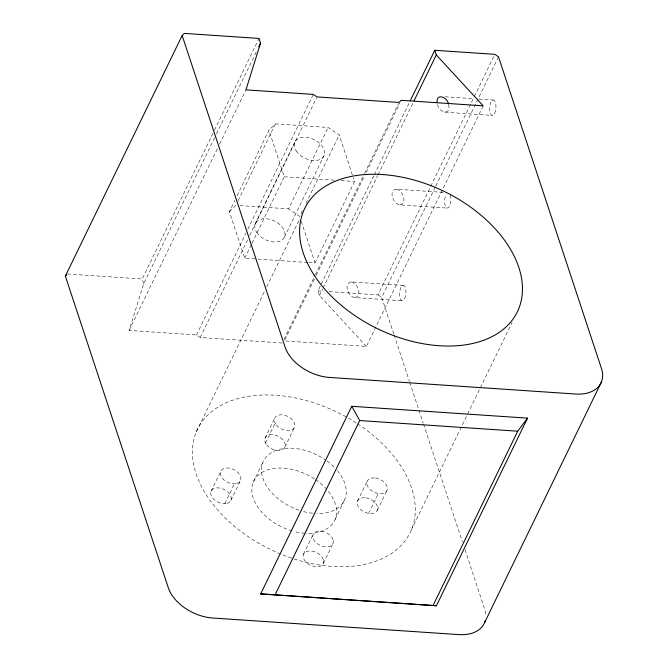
<?xml version="1.0" encoding="UTF-8"?>
<svg xmlns="http://www.w3.org/2000/svg" width="668" height="668" viewBox="0 0 668 668"><rect width="100%" height="100%" fill="white"/><g stroke="black" fill="none" stroke-linecap="round" stroke-linejoin="round"><path stroke-width="0.5" stroke-dasharray="3.34 2.5" d="M282.197 343.018L200.183 337.49L196.484 334.969L129.116 330.426L143.737 283.658L214.645 137.633M143.737 283.658L142.201 279.007L214.019 131.112M214.47 130.168L259.017 38.435M216.465 133.884L256.462 51.511M129.116 330.426L217.751 147.887M219.572 144.146L245.933 89.854M307.789 262.457L244.73 258.207L229.366 211.698L234.819 200.467M237.09 195.782L268.912 130.252L275.391 123.872L328.113 127.429L339.21 134.994L352.938 176.561M238.117 200.634L275.391 123.872M196.484 334.969L246.033 232.932M247.845 229.191L313.3 94.397M255.285 223.68L294.83 142.234M200.183 337.49L247.911 239.202M249.723 235.453L316.54 97.854M244.73 258.207L251.552 244.171M252.003 243.227L284.276 176.769L268.912 130.252M239.979 205.594L288.568 208.867L328.113 127.429M284.493 237.015L324.038 155.577M302.387 210.821L299.665 216.432L288.568 208.867M306.027 203.331L339.21 134.994M196.367 431.77L264.478 291.49M266.749 286.814L299.899 218.545M308.825 262.532L315.029 262.95L354.574 181.504L353.263 177.546M284.017 339.277L314.929 275.625M315.379 274.682L364.018 174.523M364.469 173.588L398.562 103.381M211.046 491.247L220.69 471.383M314.361 279.107L284.359 340.889L366.373 346.425L483.189 105.845M316.181 275.366L364.361 176.143M366.173 172.394L399.815 103.131M366.373 346.425L319.488 295.506L317.951 290.856L373.855 175.717M374.314 174.782L409.768 101.77M319.488 295.506L322.669 288.96M323.12 288.025L377.662 175.692M378.121 174.757L413.116 102.68M224.832 503.647L234.476 483.782M230.911 500.324L240.555 480.459M265.071 438.049L274.715 418.185M265.547 442.942L275.191 423.078M253.314 482.045L262.958 462.181M284.927 447.117L294.571 427.253M329.332 291.624L377.996 294.905L430.267 187.257M430.718 186.322L473.904 97.394M474.355 96.459L493.902 56.204M393.786 334.033L381.695 297.427L435.327 186.973M435.778 186.038L498.512 56.855M303.481 554.331L313.133 534.467M335.102 519.395L344.746 499.53M323.345 563.4L332.99 543.535M357.505 501.125L367.149 481.261M368.711 513.341L378.355 493.485M377.362 510.193L387.014 490.329M411.338 529.941L467.199 414.911M467.65 413.976L512.156 322.327M229.366 211.698L235.846 205.31M437.623 104.659C438.659 112.708 451.468 115.673 448.612 104.717M443.176 192.359L396.015 189.186C388.058 191.081 393.419 204.216 399.957 204.901L447.268 208.09M399.957 204.901C407.914 203.005 402.562 189.871 396.015 189.186M403.288 285.403L351.009 281.879C343.051 283.775 348.404 296.909 354.95 297.602L402.261 300.792M354.95 297.602C362.908 295.707 357.547 282.564 351.009 281.879M445.13 96.76L473.829 98.697M478.956 99.039L493.31 100.008M444.971 112.207L492.283 115.397M284.276 176.769L334.935 180.185M341.139 180.602L354.574 181.504M67.51 273.972L142.201 279.007M317.951 290.856L324.155 291.273M377.996 294.905L381.695 297.427M394.112 335.027L409.476 381.52M409.801 382.514L418.627 409.225M418.953 410.21L423.203 423.069M423.529 424.063L462.423 541.79M465.037 549.706L484.651 609.066A38.544 24.883 25.9 0 1 485.836 616.205M301.293 221.384L315.029 262.95M357.564 423.796A118.211 76.302 25.9 0 1 361.831 564.936A118.211 76.302 25.9 0 1 192.451 454.265A118.211 76.302 25.9 0 1 356.712 423.236M337.315 470.581A44.973 29.025 25.9 0 1 316.732 513.517M312.657 513.249A44.973 29.025 25.9 0 1 303.631 511.588M299.022 510.202A44.973 29.025 25.9 0 1 263.626 460.753A44.973 29.025 25.9 0 1 325.241 459.793M326.953 460.995A44.973 29.025 25.9 0 1 333.983 466.974M450.357 195.106A7.707 3.131 -86.1 0 1 449.631 205.978A7.707 3.131 -86.1 0 1 445.214 205.694A7.707 3.131 -86.1 0 1 445.94 194.822M315.597 479.657A44.973 29.025 25.9 0 1 336.28 515.362A44.973 29.025 25.9 0 1 306.027 533.34M304.967 533.281A44.973 29.025 25.9 0 1 293.987 531.452M292.15 530.943A44.973 29.025 25.9 0 1 253.439 481.762A44.973 29.025 25.9 0 1 314.803 479.123M374.464 477.887L371.976 477.987A10.922 7.047 25.9 0 0 367.124 485.127A10.922 7.047 25.9 0 0 377.028 493.26L379.691 493.702A10.922 7.047 25.9 0 0 387.039 486.471A10.922 7.047 25.9 0 0 374.464 477.887M235.72 483.732L233.232 483.824A10.922 7.047 25.9 0 1 220.665 475.249A10.922 7.047 25.9 0 1 228.013 468.017L230.677 468.46A10.922 7.047 25.9 0 1 240.58 476.593A10.922 7.047 25.9 0 1 235.72 483.732M364.82 497.752L362.332 497.844A10.922 7.047 25.9 0 0 357.472 504.991A10.922 7.047 25.9 0 0 367.383 513.124L370.047 513.567A10.922 7.047 25.9 0 0 377.395 506.327A10.922 7.047 25.9 0 0 364.82 497.752M226.076 503.597L223.588 503.689A10.922 7.047 25.9 0 1 211.021 495.113A10.922 7.047 25.9 0 1 218.369 487.874L221.033 488.325A10.922 7.047 25.9 0 1 230.936 496.458A10.922 7.047 25.9 0 1 226.076 503.597M333.023 539.669L332.004 537.598A10.922 7.047 25.9 0 0 320.448 531.093A10.922 7.047 25.9 0 0 312.766 536.304L313.1 538.325A10.922 7.047 25.9 0 0 325.675 546.908A10.922 7.047 25.9 0 0 333.023 539.669M275.7 424.113L274.682 422.042A10.922 7.047 25.9 0 1 282.03 414.811A10.922 7.047 25.9 0 1 294.605 423.387L294.939 425.416A10.922 7.047 25.9 0 1 287.257 430.626A10.922 7.047 25.9 0 1 275.7 424.113M323.37 559.534L322.36 557.463A10.922 7.047 25.9 0 0 310.804 550.958A10.922 7.047 25.9 0 0 303.122 556.168L303.456 558.189A10.922 7.047 25.9 0 0 316.031 566.773A10.922 7.047 25.9 0 0 323.37 559.534M266.056 443.978L265.037 441.907A10.922 7.047 25.9 0 1 272.385 434.676A10.922 7.047 25.9 0 1 284.96 443.251L285.294 445.28A10.922 7.047 25.9 0 1 277.612 450.491A10.922 7.047 25.9 0 1 266.056 443.978M404.616 298.679A7.707 3.131 -86.1 0 0 404.082 285.72A7.707 3.131 -86.1 0 0 399.623 294.897A7.707 3.131 -86.1 0 0 404.616 298.679M494.637 113.284A7.707 3.131 -86.1 0 0 494.103 100.325A7.707 3.131 -86.1 0 0 489.644 109.502A7.707 3.131 -86.1 0 0 494.637 113.284M296.283 150.96A16.065 10.371 25.9 0 0 322.51 157.823A16.065 10.371 25.9 0 0 309.518 137.925A16.065 10.371 25.9 0 0 296.283 150.96M256.737 232.397A16.065 10.371 25.9 0 0 282.965 239.269A16.065 10.371 25.9 0 0 269.972 219.371A16.065 10.371 25.9 0 0 256.737 232.397"/><path stroke-width="1" d="M437.072 101.953C436.471 92.718 448.103 97.57 448.378 104.033M260.553 43.086L245.933 89.854L313.3 94.397L316.999 96.918L399.013 102.446L401.176 100.317L483.189 105.845L436.296 54.935L434.759 50.284L494.813 54.333L498.512 56.855L601.467 368.494A38.544 24.883 25.9 0 1 575.532 394.028L329.491 377.437A38.544 24.883 25.9 0 1 285.119 347.16L182.164 35.529L184.326 33.4L259.017 38.435L260.553 43.086L258.733 46.835M485.168 620.939A38.544 24.883 25.9 0 1 458.724 634.6L212.674 618.009A38.544 24.883 25.9 0 1 168.303 587.731L65.347 276.101L182.164 35.529M410.219 100.835L434.759 50.284M414.026 100.801L436.296 54.935M260.687 593.894L351.777 406.294L527.528 418.143L436.429 605.742L260.687 593.894L436.429 605.742M275.116 594.779L359.71 420.556L351.777 406.294M433.106 605.433L517.708 431.211L527.528 418.143M484.55 622.701L601.367 382.129M65.347 276.101L66.783 274.682M359.71 420.556L517.708 431.211M314.219 275.283A118.211 76.302 25.9 0 0 507.237 325.809A118.211 76.302 25.9 0 0 411.613 179.366A118.211 76.302 25.9 0 0 314.219 275.283"/></g></svg>
